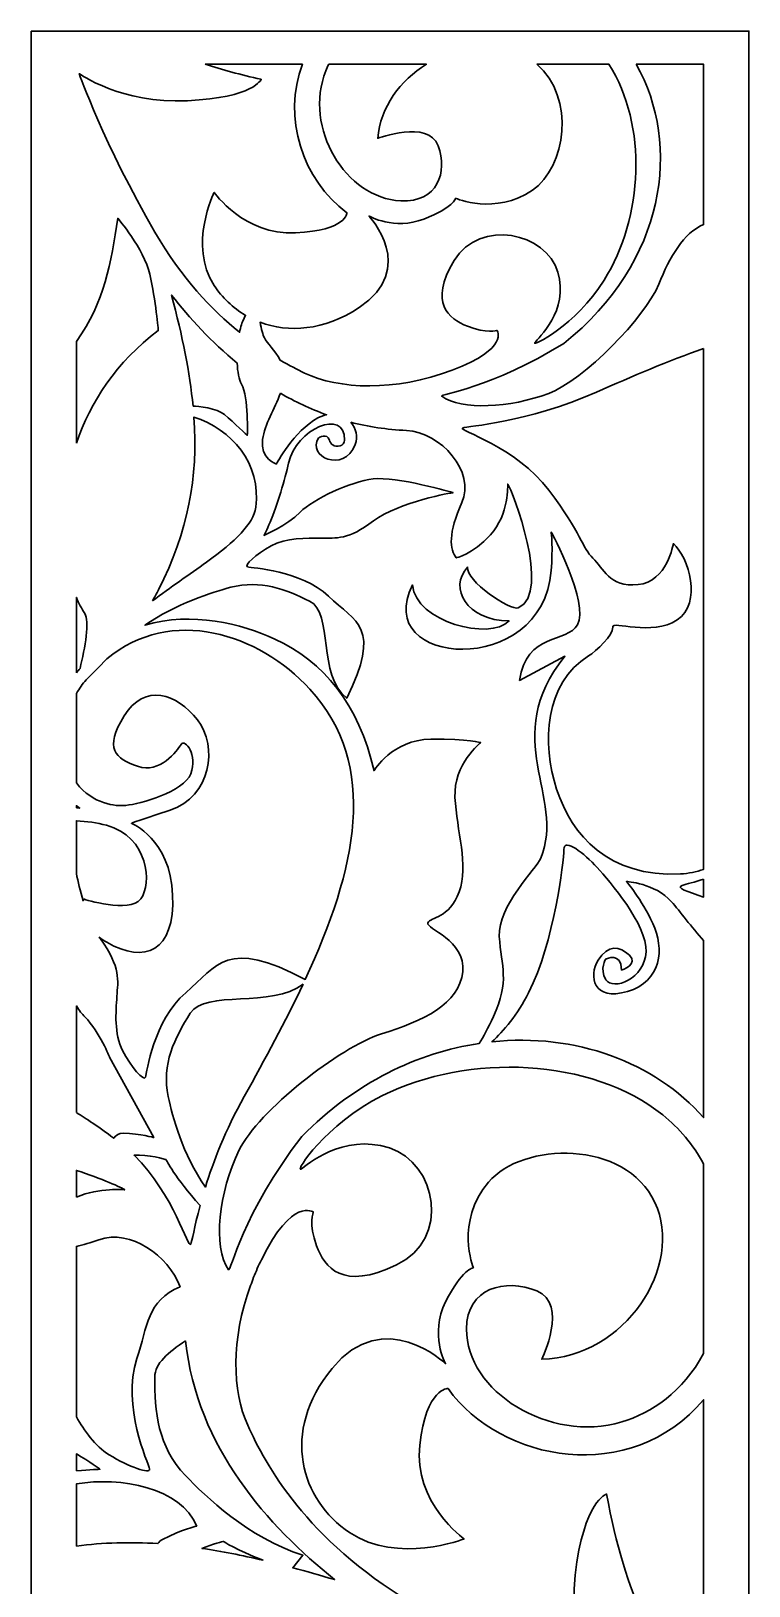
# Model space of a CAD drawing. Header units: centimetres. Extents: x 8.3 to 13.6, y -9 to 9.
# Drawn here: x 8.25 to 13.62, y -2.63 to 9 of the extents above; entities that cross this region are included whole.
import ezdxf

# ---------------------------------------------------------------- set-up
doc = ezdxf.new("R2010")
doc.units = ezdxf.units.CM
doc.header["$MEASUREMENT"] = 0
doc.layers.add('layer 1', color=7, linetype='Continuous')

msp = doc.modelspace()

# ---------------------------------------------------------------- linework, layer by layer
at = {"layer": 'layer 1', "color": 250, "lineweight": 30}
for points, knots in [([(8.25374, 9.00077), (8.25374, 9.00077), (13.62194, 9.00077), (13.62194, 9.00077), (13.62194, 9.00077), (13.62194, 9.00077), (13.62194, -9.00021), (13.62194, -9.00021), (13.62194, -9.00021), (13.62194, -9.00021), (8.25374, -9.00021), (8.25374, -9.00021), (8.25374, -9.00021), (8.25374, -9.00021), (8.25374, 9.00077), (8.25374, 9.00077)], [0, 0, 0, 0, 0.2, 0.2, 0.2, 0.2, 0.4, 0.4, 0.4, 0.4, 0.6, 0.6, 0.6, 0.6, 1, 1, 1, 1]), ([(9.55535, 8.75316), (9.55535, 8.75316), (10.28248, 8.75316), (10.28248, 8.75316), (10.28248, 8.75316), (10.13164, 8.35478), (10.28224, 7.88635), (10.61617, 7.64179), (10.61617, 7.64179), (10.61617, 7.64179), (10.61617, 7.50968), (10.23049, 7.49075), (10.23049, 7.49075), (9.84481, 7.4718), (9.62324, 7.79437), (9.62324, 7.79437), (9.62324, 7.79437), (9.62324, 7.79437), (9.4263, 7.40258), (9.62324, 7.09784), (9.62324, 7.09784), (9.68178, 7.00726), (9.76205, 6.93014), (9.85762, 6.87409), (9.85762, 6.87409), (9.85308, 6.86543), (9.84842, 6.85628), (9.84362, 6.84661), (9.84362, 6.84661), (9.83109, 6.82137), (9.82052, 6.78676), (9.81242, 6.74724), (9.81242, 6.74724), (9.60553, 6.91408), (9.37966, 7.15226), (9.18028, 7.49559), (9.18028, 7.49559), (8.79835, 8.15324), (8.61317, 8.68255), (8.61317, 8.68255), (8.61317, 8.68255), (8.61317, 8.68255), (8.92565, 8.45626), (9.42332, 8.4798), (9.42332, 8.4798), (9.92099, 8.50334), (9.97403, 8.63994), (9.97403, 8.63994), (9.97403, 8.63994), (9.82041, 8.67444), (9.68217, 8.71204), (9.55535, 8.75316)], [0, 0, 0, 0, 0.07142857, 0.07142857, 0.07142857, 0.07142857, 0.14285714, 0.14285714, 0.14285714, 0.14285714, 0.21428571, 0.21428571, 0.21428571, 0.21428571, 0.28571429, 0.28571429, 0.28571429, 0.28571429, 0.35714286, 0.35714286, 0.35714286, 0.35714286, 0.42857143, 0.42857143, 0.42857143, 0.42857143, 0.5, 0.5, 0.5, 0.5, 0.57142857, 0.57142857, 0.57142857, 0.57142857, 0.64285714, 0.64285714, 0.64285714, 0.64285714, 0.71428571, 0.71428571, 0.71428571, 0.71428571, 0.78571429, 0.78571429, 0.78571429, 0.78571429, 0.85714286, 0.85714286, 0.85714286, 0.85714286, 1, 1, 1, 1]), ([(12.03701, 8.75316), (12.03701, 8.75316), (12.57488, 8.75316), (12.57488, 8.75316), (12.57488, 8.75316), (12.86538, 8.29536), (12.83466, 7.60857), (12.53863, 7.13614), (12.53863, 7.13614), (12.32643, 6.7975), (11.99575, 6.63487), (12.02043, 6.66997), (12.02043, 6.66997), (12.04511, 6.70507), (12.27706, 6.90423), (12.19316, 7.19732), (12.19316, 7.19732), (12.10926, 7.4904), (11.6108, 7.60338), (11.41832, 7.28412), (11.41832, 7.28412), (11.22586, 6.96488), (11.37391, 6.85044), (11.51704, 6.79254), (11.51704, 6.79254), (11.66016, 6.73464), (11.73911, 6.76172), (11.73911, 6.76172), (11.73911, 6.76172), (11.73911, 6.76172), (11.83289, 6.62642), (11.40352, 6.46426), (11.40352, 6.46426), (10.97416, 6.3021), (10.55466, 6.31938), (10.29803, 6.44263), (10.29803, 6.44263), (10.24586, 6.46768), (10.18448, 6.49889), (10.1166, 6.53825), (10.1166, 6.53825), (10.07823, 6.61167), (10.01631, 6.66842), (9.99824, 6.70463), (9.99824, 6.70463), (9.98738, 6.72639), (9.97594, 6.77276), (9.96587, 6.82238), (9.96587, 6.82238), (10.17792, 6.74222), (10.44218, 6.75804), (10.70644, 6.93193), (10.70644, 6.93193), (11.14956, 7.22351), (10.78029, 7.61701), (10.78029, 7.61701), (10.78029, 7.61701), (10.78029, 7.61701), (10.96903, 7.50836), (11.19059, 7.5941), (11.19059, 7.5941), (11.41215, 7.67985), (11.42857, 7.75004), (11.42857, 7.75004), (11.42857, 7.75004), (11.42857, 7.75004), (11.72399, 7.62016), (12.00299, 7.81043), (12.00299, 7.81043), (12.25449, 7.98194), (12.32587, 8.50329), (12.03701, 8.75316)], [0, 0, 0, 0, 0.05263158, 0.05263158, 0.05263158, 0.05263158, 0.10526316, 0.10526316, 0.10526316, 0.10526316, 0.15789474, 0.15789474, 0.15789474, 0.15789474, 0.21052632, 0.21052632, 0.21052632, 0.21052632, 0.26315789, 0.26315789, 0.26315789, 0.26315789, 0.31578947, 0.31578947, 0.31578947, 0.31578947, 0.36842105, 0.36842105, 0.36842105, 0.36842105, 0.42105263, 0.42105263, 0.42105263, 0.42105263, 0.47368421, 0.47368421, 0.47368421, 0.47368421, 0.52631579, 0.52631579, 0.52631579, 0.52631579, 0.57894737, 0.57894737, 0.57894737, 0.57894737, 0.63157895, 0.63157895, 0.63157895, 0.63157895, 0.68421053, 0.68421053, 0.68421053, 0.68421053, 0.73684211, 0.73684211, 0.73684211, 0.73684211, 0.78947368, 0.78947368, 0.78947368, 0.78947368, 0.84210526, 0.84210526, 0.84210526, 0.84210526, 0.89473684, 0.89473684, 0.89473684, 0.89473684, 1, 1, 1, 1]), ([(10.47964, 8.75316), (10.47964, 8.75316), (11.21036, 8.75316), (11.21036, 8.75316), (11.21036, 8.75316), (11.01469, 8.63126), (10.8652, 8.43397), (10.84594, 8.19796), (10.84594, 8.19796), (10.84594, 8.19796), (11.22342, 8.34092), (11.29728, 8.14334), (11.29728, 8.14334), (11.37113, 7.94574), (11.29467, 7.71758), (11.01827, 7.7309), (11.01827, 7.7309), (10.60518, 7.75081), (10.28841, 8.27551), (10.45833, 8.70448), (10.45833, 8.70448), (10.46475, 8.7207), (10.47185, 8.73694), (10.47964, 8.75316)], [0, 0, 0, 0, 0.14285714, 0.14285714, 0.14285714, 0.14285714, 0.28571429, 0.28571429, 0.28571429, 0.28571429, 0.42857143, 0.42857143, 0.42857143, 0.42857143, 0.57142857, 0.57142857, 0.57142857, 0.57142857, 0.71428571, 0.71428571, 0.71428571, 0.71428571, 1, 1, 1, 1]), ([(12.779, 8.75316), (12.779, 8.75316), (13.28357, 8.75316), (13.28357, 8.75316), (13.28357, 8.75316), (13.28357, 8.75316), (13.28357, 7.55314), (13.28357, 7.55314), (13.28357, 7.55314), (13.13162, 7.49055), (13.03071, 7.30977), (12.94798, 7.10734), (12.94798, 7.10734), (12.84719, 6.86073), (12.38886, 6.38946), (12.1245, 6.28977), (12.1245, 6.28977), (11.83495, 6.18057), (11.47241, 6.16286), (11.32444, 6.26834), (11.32444, 6.26834), (11.30542, 6.28191), (11.70242, 6.33113), (12.23789, 6.66401), (12.23789, 6.66401), (13.00332, 7.27618), (13.11979, 8.14944), (12.779, 8.75316)], [0, 0, 0, 0, 0.125, 0.125, 0.125, 0.125, 0.25, 0.25, 0.25, 0.25, 0.375, 0.375, 0.375, 0.375, 0.5, 0.5, 0.5, 0.5, 0.625, 0.625, 0.625, 0.625, 0.75, 0.75, 0.75, 0.75, 1, 1, 1, 1]), ([(8.59211, 5.91749), (8.59211, 5.91749), (8.59211, 6.67828), (8.59211, 6.67828), (8.59211, 6.67828), (8.80844, 6.97894), (8.84807, 7.26264), (8.90194, 7.60054), (8.90194, 7.60054), (8.90194, 7.60054), (9.09677, 7.37483), (9.14128, 7.18134), (9.14128, 7.18134), (9.18578, 6.98784), (9.20486, 6.76003), (9.20486, 6.76003), (9.20486, 6.76003), (8.89115, 6.52594), (8.69714, 6.22445), (8.59211, 5.91749)], [0, 0, 0, 0, 0.16666667, 0.16666667, 0.16666667, 0.16666667, 0.33333333, 0.33333333, 0.33333333, 0.33333333, 0.5, 0.5, 0.5, 0.5, 0.66666667, 0.66666667, 0.66666667, 0.66666667, 1, 1, 1, 1]), ([(9.46487, 6.19465), (9.50276, 6.19257), (9.64088, 6.18163), (9.70094, 6.13107), (9.70094, 6.13107), (9.77089, 6.07218), (9.87052, 5.97502), (9.87052, 5.97502), (9.87052, 5.97502), (9.87052, 5.97502), (9.88183, 6.26027), (9.82731, 6.35923), (9.82731, 6.35923), (9.80802, 6.39425), (9.7977, 6.45201), (9.7948, 6.51678), (9.7948, 6.51678), (9.60224, 6.67506), (9.44002, 6.85336), (9.30427, 7.02533), (9.30427, 7.02533), (9.38491, 6.7183), (9.44054, 6.44697), (9.46487, 6.19465)], [0, 0, 0, 0, 0.14285714, 0.14285714, 0.14285714, 0.14285714, 0.28571429, 0.28571429, 0.28571429, 0.28571429, 0.42857143, 0.42857143, 0.42857143, 0.42857143, 0.57142857, 0.57142857, 0.57142857, 0.57142857, 0.71428571, 0.71428571, 0.71428571, 0.71428571, 1, 1, 1, 1]), ([(13.28357, 6.62695), (13.28357, 6.62695), (13.28357, 2.72886), (13.28357, 2.72886), (13.28357, 2.72886), (13.22938, 2.70997), (13.17138, 2.69772), (13.10959, 2.69474), (13.10959, 2.69474), (12.57138, 2.66877), (12.29646, 2.98311), (12.18429, 3.32884), (12.18429, 3.32884), (12.07331, 3.67083), (12.09286, 4.12222), (12.42215, 4.32547), (12.42215, 4.32547), (12.47982, 4.36106), (12.61178, 4.48476), (12.60353, 4.54), (12.60353, 4.54), (12.59529, 4.59524), (12.89622, 4.46883), (13.08586, 4.59494), (13.08586, 4.59494), (13.27548, 4.72107), (13.17241, 5.06315), (13.05699, 5.16684), (13.05699, 5.16684), (13.05699, 5.16684), (13.01164, 4.88094), (12.79316, 4.85917), (12.79316, 4.85917), (12.57468, 4.83741), (12.53347, 4.9839), (12.45513, 5.05771), (12.45513, 5.05771), (12.3768, 5.13151), (12.37158, 5.23983), (12.12691, 5.56575), (12.12691, 5.56575), (11.88222, 5.89167), (11.44069, 6.01463), (11.48075, 6.03057), (11.48075, 6.03057), (11.52081, 6.04651), (11.95349, 6.06739), (12.4823, 6.30006), (12.4823, 6.30006), (12.75012, 6.41789), (13.01974, 6.53258), (13.28357, 6.62695)], [0, 0, 0, 0, 0.07142857, 0.07142857, 0.07142857, 0.07142857, 0.14285714, 0.14285714, 0.14285714, 0.14285714, 0.21428571, 0.21428571, 0.21428571, 0.21428571, 0.28571429, 0.28571429, 0.28571429, 0.28571429, 0.35714286, 0.35714286, 0.35714286, 0.35714286, 0.42857143, 0.42857143, 0.42857143, 0.42857143, 0.5, 0.5, 0.5, 0.5, 0.57142857, 0.57142857, 0.57142857, 0.57142857, 0.64285714, 0.64285714, 0.64285714, 0.64285714, 0.71428571, 0.71428571, 0.71428571, 0.71428571, 0.78571429, 0.78571429, 0.78571429, 0.78571429, 0.85714286, 0.85714286, 0.85714286, 0.85714286, 1, 1, 1, 1]), ([(10.11851, 6.29084), (10.07507, 6.17444), (10.00064, 6.06011), (9.98486, 5.94551), (9.98486, 5.94551), (9.96486, 5.80017), (10.08867, 5.76138), (10.08867, 5.76138), (10.08867, 5.76138), (10.08867, 5.76138), (10.21627, 6.00963), (10.39921, 6.10601), (10.39921, 6.10601), (10.42115, 6.11757), (10.44252, 6.12537), (10.4631, 6.12996), (10.4631, 6.12996), (10.34059, 6.17403), (10.22586, 6.22858), (10.11851, 6.29084)], [0, 0, 0, 0, 0.16666667, 0.16666667, 0.16666667, 0.16666667, 0.33333333, 0.33333333, 0.33333333, 0.33333333, 0.5, 0.5, 0.5, 0.5, 0.66666667, 0.66666667, 0.66666667, 0.66666667, 1, 1, 1, 1]), ([(10.64378, 6.07442), (10.68355, 6.02919), (10.69907, 5.96554), (10.67714, 5.90802), (10.67714, 5.90802), (10.59266, 5.68662), (10.31127, 5.81999), (10.40303, 5.95676), (10.40303, 5.95676), (10.40303, 5.95676), (10.46857, 5.99628), (10.48423, 5.94127), (10.48423, 5.94127), (10.48914, 5.92408), (10.49852, 5.91231), (10.50912, 5.90432), (10.50912, 5.90432), (10.53739, 5.883), (10.59761, 5.89503), (10.59822, 5.941), (10.59822, 5.941), (10.60144, 6.18432), (10.23393, 6.02382), (10.17986, 5.76857), (10.17986, 5.76857), (10.16681, 5.70701), (10.14384, 5.63234), (10.12122, 5.55189), (10.12122, 5.55189), (10.07454, 5.38579), (9.99614, 5.22792), (9.99614, 5.22792), (9.99614, 5.22792), (9.99614, 5.22792), (10.16491, 5.29939), (10.26559, 5.40094), (10.26559, 5.40094), (10.36627, 5.50246), (10.64218, 5.62841), (10.81219, 5.65007), (10.81219, 5.65007), (10.98218, 5.67174), (11.41001, 5.54797), (11.41001, 5.54797), (11.41001, 5.54797), (11.41001, 5.54797), (11.00533, 5.48027), (10.81474, 5.33622), (10.81474, 5.33622), (10.62416, 5.19218), (10.53359, 5.20752), (10.42303, 5.20746), (10.42303, 5.20746), (10.31246, 5.2074), (10.16064, 5.20985), (10.04855, 5.14839), (10.04855, 5.14839), (9.93646, 5.08692), (9.84133, 5.00042), (9.87214, 4.99241), (9.87214, 4.99241), (9.90293, 4.98439), (10.27036, 4.967), (10.47738, 4.773), (10.47738, 4.773), (10.6844, 4.57899), (10.87789, 4.53969), (10.61376, 4.0085), (10.61376, 4.0085), (10.39544, 4.1784), (10.51548, 4.64774), (10.33695, 4.73539), (10.33695, 4.73539), (10.15829, 4.82311), (9.96794, 4.8974), (9.74745, 4.83944), (9.74745, 4.83944), (9.6151, 4.80464), (9.32955, 4.7133), (9.10496, 4.55563), (9.10496, 4.55563), (9.45662, 4.66208), (9.82767, 4.56503), (10.07558, 4.4515), (10.07558, 4.4515), (10.44528, 4.28219), (10.70276, 3.96546), (10.8188, 3.46625), (10.8188, 3.46625), (10.8188, 3.46625), (10.95145, 3.69894), (11.24236, 3.70278), (11.24236, 3.70278), (11.53327, 3.70663), (11.61693, 3.67697), (11.61693, 3.67697), (11.61693, 3.67697), (11.61693, 3.67697), (11.41172, 3.51834), (11.42381, 3.26761), (11.42381, 3.26761), (11.43589, 3.01689), (11.52803, 2.76172), (11.45516, 2.56072), (11.45516, 2.56072), (11.3823, 2.35973), (11.23988, 2.37264), (11.22077, 2.3287), (11.22077, 2.3287), (11.20164, 2.28475), (11.50583, 2.20205), (11.48161, 1.96224), (11.48161, 1.96224), (11.45738, 1.72242), (11.18445, 1.59371), (10.87383, 1.49748), (10.87383, 1.49748), (10.56323, 1.40125), (9.95149, 0.91919), (9.81063, 0.62937), (9.81063, 0.62937), (9.65634, 0.31194), (9.60972, -0.09368), (9.7295, -0.26693), (9.7295, -0.26693), (9.74492, -0.28922), (9.8327, 0.15292), (10.27928, 0.73102), (10.27928, 0.73102), (10.67909, 1.13615), (11.14701, 1.35771), (11.60503, 1.42663), (11.60503, 1.42663), (11.63497, 1.47517), (11.67085, 1.54044), (11.71137, 1.62737), (11.71137, 1.62737), (11.83573, 1.89419), (11.76989, 2.00075), (11.75526, 2.22726), (11.75526, 2.22726), (11.74062, 2.45375), (12.03317, 2.73344), (12.06562, 2.81285), (12.06562, 2.81285), (12.25464, 3.27532), (11.75033, 3.70566), (12.24599, 4.32369), (12.24599, 4.32369), (12.24599, 4.32369), (11.90726, 4.14218), (11.90726, 4.14218), (11.90726, 4.14218), (11.95355, 4.49918), (12.26618, 4.42558), (12.33958, 4.55795), (12.33958, 4.55795), (12.42957, 4.72017), (12.1438, 5.25289), (12.1438, 5.25289), (12.1438, 5.25289), (12.1438, 5.25289), (12.15674, 5.12586), (12.1438, 4.96398), (12.1438, 4.96398), (12.07884, 4.15044), (10.79262, 4.2446), (11.10588, 4.85646), (11.10588, 4.85646), (11.13133, 4.57998), (11.68301, 4.43653), (11.82873, 4.58742), (11.82873, 4.58742), (11.50972, 4.59084), (11.3745, 4.83573), (11.51848, 4.99008), (11.51848, 4.99008), (11.49874, 4.89122), (11.83979, 4.65983), (11.89705, 4.68525), (11.89705, 4.68525), (12.1509, 4.79797), (11.84828, 5.5712), (11.81808, 5.61154), (11.81808, 5.61154), (11.81808, 5.61154), (11.82795, 5.3829), (11.68977, 5.2326), (11.68977, 5.2326), (11.55158, 5.08228), (11.43314, 5.05971), (11.43314, 5.05971), (11.43314, 5.05971), (11.38378, 5.11952), (11.37219, 5.24654), (11.47599, 5.4737), (11.47599, 5.4737), (11.57979, 5.70086), (11.31723, 6.0012), (11.06077, 6.01267), (11.06077, 6.01267), (10.9134, 6.01925), (10.77455, 6.04084), (10.64378, 6.07442)], [0, 0, 0, 0, 0.01923077, 0.01923077, 0.01923077, 0.01923077, 0.03846154, 0.03846154, 0.03846154, 0.03846154, 0.05769231, 0.05769231, 0.05769231, 0.05769231, 0.07692308, 0.07692308, 0.07692308, 0.07692308, 0.09615385, 0.09615385, 0.09615385, 0.09615385, 0.11538462, 0.11538462, 0.11538462, 0.11538462, 0.13461538, 0.13461538, 0.13461538, 0.13461538, 0.15384615, 0.15384615, 0.15384615, 0.15384615, 0.17307692, 0.17307692, 0.17307692, 0.17307692, 0.19230769, 0.19230769, 0.19230769, 0.19230769, 0.21153846, 0.21153846, 0.21153846, 0.21153846, 0.23076923, 0.23076923, 0.23076923, 0.23076923, 0.25, 0.25, 0.25, 0.25, 0.26923077, 0.26923077, 0.26923077, 0.26923077, 0.28846154, 0.28846154, 0.28846154, 0.28846154, 0.30769231, 0.30769231, 0.30769231, 0.30769231, 0.32692308, 0.32692308, 0.32692308, 0.32692308, 0.34615385, 0.34615385, 0.34615385, 0.34615385, 0.36538462, 0.36538462, 0.36538462, 0.36538462, 0.38461538, 0.38461538, 0.38461538, 0.38461538, 0.40384615, 0.40384615, 0.40384615, 0.40384615, 0.42307692, 0.42307692, 0.42307692, 0.42307692, 0.44230769, 0.44230769, 0.44230769, 0.44230769, 0.46153846, 0.46153846, 0.46153846, 0.46153846, 0.48076923, 0.48076923, 0.48076923, 0.48076923, 0.5, 0.5, 0.5, 0.5, 0.51923077, 0.51923077, 0.51923077, 0.51923077, 0.53846154, 0.53846154, 0.53846154, 0.53846154, 0.55769231, 0.55769231, 0.55769231, 0.55769231, 0.57692308, 0.57692308, 0.57692308, 0.57692308, 0.59615385, 0.59615385, 0.59615385, 0.59615385, 0.61538462, 0.61538462, 0.61538462, 0.61538462, 0.63461538, 0.63461538, 0.63461538, 0.63461538, 0.65384615, 0.65384615, 0.65384615, 0.65384615, 0.67307692, 0.67307692, 0.67307692, 0.67307692, 0.69230769, 0.69230769, 0.69230769, 0.69230769, 0.71153846, 0.71153846, 0.71153846, 0.71153846, 0.73076923, 0.73076923, 0.73076923, 0.73076923, 0.75, 0.75, 0.75, 0.75, 0.76923077, 0.76923077, 0.76923077, 0.76923077, 0.78846154, 0.78846154, 0.78846154, 0.78846154, 0.80769231, 0.80769231, 0.80769231, 0.80769231, 0.82692308, 0.82692308, 0.82692308, 0.82692308, 0.84615385, 0.84615385, 0.84615385, 0.84615385, 0.86538462, 0.86538462, 0.86538462, 0.86538462, 0.88461538, 0.88461538, 0.88461538, 0.88461538, 0.90384615, 0.90384615, 0.90384615, 0.90384615, 0.92307692, 0.92307692, 0.92307692, 0.92307692, 0.94230769, 0.94230769, 0.94230769, 0.94230769, 0.96153846, 0.96153846, 0.96153846, 0.96153846, 1, 1, 1, 1]), ([(9.16038, 4.73731), (9.2943, 4.83826), (9.44059, 4.93706), (9.56454, 5.02721), (9.56454, 5.02721), (9.78223, 5.18553), (9.91474, 5.30931), (9.9332, 5.43889), (9.9332, 5.43889), (9.97946, 5.76386), (9.75227, 6.02363), (9.47169, 6.11331), (9.47169, 6.11331), (9.5037, 5.65842), (9.42829, 5.26129), (9.20617, 4.81987), (9.20617, 4.81987), (9.19242, 4.79255), (9.17704, 4.76497), (9.16038, 4.73731)], [0, 0, 0, 0, 0.16666667, 0.16666667, 0.16666667, 0.16666667, 0.33333333, 0.33333333, 0.33333333, 0.33333333, 0.5, 0.5, 0.5, 0.5, 0.66666667, 0.66666667, 0.66666667, 0.66666667, 1, 1, 1, 1]), ([(8.59211, 4.19824), (8.59211, 4.19824), (8.59211, 4.76369), (8.59211, 4.76369), (8.59211, 4.76369), (8.61075, 4.71979), (8.63156, 4.67969), (8.65432, 4.64427), (8.65432, 4.64427), (8.69105, 4.58711), (8.65896, 4.38673), (8.6195, 4.23146), (8.6195, 4.23146), (8.61028, 4.22065), (8.60116, 4.2096), (8.59211, 4.19824)], [0, 0, 0, 0, 0.2, 0.2, 0.2, 0.2, 0.4, 0.4, 0.4, 0.4, 0.6, 0.6, 0.6, 0.6, 1, 1, 1, 1]), ([(8.59211, 3.37518), (8.59211, 3.37518), (8.59211, 4.04572), (8.59211, 4.04572), (8.59211, 4.04572), (8.61477, 4.08172), (8.6394, 4.116), (8.66495, 4.14769), (8.66495, 4.14769), (8.70852, 4.18977), (8.76215, 4.2432), (8.81939, 4.30414), (8.81939, 4.30414), (9.30279, 4.70334), (9.95627, 4.49449), (10.3389, 4.07708), (10.3389, 4.07708), (10.86208, 3.50638), (10.68533, 2.7264), (10.30439, 1.90533), (10.30439, 1.90533), (9.71247, 2.21525), (9.65127, 2.01245), (9.41018, 1.8062), (9.41018, 1.8062), (9.1671, 1.59822), (9.12027, 1.20563), (9.10863, 1.1732), (9.10863, 1.1732), (9.09698, 1.14075), (9.00207, 1.24893), (8.93779, 1.37349), (8.93779, 1.37349), (8.87354, 1.49805), (8.88732, 1.66061), (8.89519, 1.77912), (8.89519, 1.77912), (8.90305, 1.89764), (8.92759, 1.99361), (8.77182, 2.20823), (8.77182, 2.20823), (8.76879, 2.2124), (8.76581, 2.2167), (8.76285, 2.22105), (8.76285, 2.22105), (8.78014, 2.20847), (8.79953, 2.19577), (8.82124, 2.18306), (8.82124, 2.18306), (9.10182, 2.01881), (9.32956, 2.11352), (9.31238, 2.53568), (9.31238, 2.53568), (9.29519, 2.95783), (9.00459, 3.07309), (9.00459, 3.07309), (9.00459, 3.07309), (9.00459, 3.07309), (8.99137, 3.07382), (9.2946, 3.17259), (9.2946, 3.17259), (9.59783, 3.27138), (9.65271, 3.64823), (9.49838, 3.84676), (9.49838, 3.84676), (9.34404, 4.04529), (9.10183, 4.12481), (8.94975, 3.87724), (8.94975, 3.87724), (8.79766, 3.62966), (8.88123, 3.55895), (9.04968, 3.50004), (9.04968, 3.50004), (9.21811, 3.44114), (9.34524, 3.61576), (9.37509, 3.66365), (9.37509, 3.66365), (9.40496, 3.71155), (9.50216, 3.58227), (9.4484, 3.44485), (9.4484, 3.44485), (9.39464, 3.30744), (9.06774, 3.21824), (8.96304, 3.20754), (8.96304, 3.20754), (8.88337, 3.19939), (8.71832, 3.21518), (8.59211, 3.37518)], [0, 0, 0, 0, 0.04347826, 0.04347826, 0.04347826, 0.04347826, 0.08695652, 0.08695652, 0.08695652, 0.08695652, 0.13043478, 0.13043478, 0.13043478, 0.13043478, 0.17391304, 0.17391304, 0.17391304, 0.17391304, 0.2173913, 0.2173913, 0.2173913, 0.2173913, 0.26086957, 0.26086957, 0.26086957, 0.26086957, 0.30434783, 0.30434783, 0.30434783, 0.30434783, 0.34782609, 0.34782609, 0.34782609, 0.34782609, 0.39130435, 0.39130435, 0.39130435, 0.39130435, 0.43478261, 0.43478261, 0.43478261, 0.43478261, 0.47826087, 0.47826087, 0.47826087, 0.47826087, 0.52173913, 0.52173913, 0.52173913, 0.52173913, 0.56521739, 0.56521739, 0.56521739, 0.56521739, 0.60869565, 0.60869565, 0.60869565, 0.60869565, 0.65217391, 0.65217391, 0.65217391, 0.65217391, 0.69565217, 0.69565217, 0.69565217, 0.69565217, 0.73913043, 0.73913043, 0.73913043, 0.73913043, 0.7826087, 0.7826087, 0.7826087, 0.7826087, 0.82608696, 0.82608696, 0.82608696, 0.82608696, 0.86956522, 0.86956522, 0.86956522, 0.86956522, 0.91304348, 0.91304348, 0.91304348, 0.91304348, 1, 1, 1, 1]), ([(8.59211, 3.18938), (8.59211, 3.18938), (8.59211, 3.2064), (8.59211, 3.2064), (8.59211, 3.2064), (8.60026, 3.20011), (8.60861, 3.19395), (8.61725, 3.18797), (8.61725, 3.18797), (8.61725, 3.18797), (8.59211, 3.18938), (8.59211, 3.18938)], [0, 0, 0, 0, 0.25, 0.25, 0.25, 0.25, 0.5, 0.5, 0.5, 0.5, 1, 1, 1, 1]), ([(8.59211, 2.69899), (8.59211, 2.69899), (8.59211, 3.092), (8.59211, 3.092), (8.59211, 3.092), (8.66956, 3.08801), (8.74604, 3.07772), (8.81779, 3.05868), (8.81779, 3.05868), (9.13272, 2.97512), (9.15887, 2.61854), (9.07376, 2.50764), (9.07376, 2.50764), (8.98867, 2.39676), (8.64901, 2.50646), (8.64901, 2.50646), (8.64901, 2.50646), (8.64901, 2.50646), (8.64609, 2.5022), (8.64248, 2.49438), (8.64248, 2.49438), (8.62063, 2.56684), (8.60413, 2.6385), (8.59211, 2.69899)], [0, 0, 0, 0, 0.14285714, 0.14285714, 0.14285714, 0.14285714, 0.28571429, 0.28571429, 0.28571429, 0.28571429, 0.42857143, 0.42857143, 0.42857143, 0.42857143, 0.57142857, 0.57142857, 0.57142857, 0.57142857, 0.71428571, 0.71428571, 0.71428571, 0.71428571, 1, 1, 1, 1]), ([(13.28357, 2.19571), (13.28357, 2.19571), (13.28357, 0.87106), (13.28357, 0.87106), (13.28357, 0.87106), (12.91644, 1.28891), (12.32251, 1.50412), (11.69988, 1.43872), (11.69988, 1.43872), (11.78728, 1.51954), (11.88976, 1.63879), (11.97472, 1.80601), (11.97472, 1.80601), (12.16493, 2.18039), (12.2381, 2.78764), (12.2381, 2.87864), (12.2381, 2.87864), (12.2381, 2.96965), (12.39172, 2.84769), (12.48683, 2.74314), (12.48683, 2.74314), (12.58193, 2.63858), (12.85993, 2.31771), (12.85262, 2.11246), (12.85262, 2.11246), (12.84531, 1.90719), (12.60389, 1.81972), (12.55268, 1.90319), (12.55268, 1.90319), (12.50147, 1.98668), (12.55268, 2.05844), (12.55268, 2.05844), (12.55268, 2.05844), (12.55268, 2.05844), (12.66972, 2.11464), (12.66972, 1.97546), (12.66972, 1.97546), (12.66972, 1.97546), (12.80141, 2.01928), (12.72825, 2.08653), (12.72825, 2.08653), (12.6551, 2.15379), (12.56731, 2.16918), (12.49415, 2.04906), (12.49415, 2.04906), (12.42099, 1.92896), (12.45757, 1.74009), (12.71362, 1.81519), (12.71362, 1.81519), (12.96967, 1.8903), (12.99162, 2.13671), (12.90383, 2.3234), (12.90383, 2.3234), (12.81604, 2.51009), (12.70631, 2.63774), (12.70631, 2.63774), (12.70631, 2.63774), (12.70631, 2.63774), (12.91846, 2.62686), (13.04283, 2.48684), (13.04283, 2.48684), (13.10636, 2.41532), (13.19277, 2.29511), (13.28357, 2.19571)], [0, 0, 0, 0, 0.05882353, 0.05882353, 0.05882353, 0.05882353, 0.11764706, 0.11764706, 0.11764706, 0.11764706, 0.17647059, 0.17647059, 0.17647059, 0.17647059, 0.23529412, 0.23529412, 0.23529412, 0.23529412, 0.29411765, 0.29411765, 0.29411765, 0.29411765, 0.35294118, 0.35294118, 0.35294118, 0.35294118, 0.41176471, 0.41176471, 0.41176471, 0.41176471, 0.47058824, 0.47058824, 0.47058824, 0.47058824, 0.52941176, 0.52941176, 0.52941176, 0.52941176, 0.58823529, 0.58823529, 0.58823529, 0.58823529, 0.64705882, 0.64705882, 0.64705882, 0.64705882, 0.70588235, 0.70588235, 0.70588235, 0.70588235, 0.76470588, 0.76470588, 0.76470588, 0.76470588, 0.82352941, 0.82352941, 0.82352941, 0.82352941, 0.88235294, 0.88235294, 0.88235294, 0.88235294, 1, 1, 1, 1]), ([(13.28357, 2.65475), (13.28357, 2.65475), (13.28357, 2.52099), (13.28357, 2.52099), (13.28357, 2.52099), (13.1597, 2.56313), (13.07368, 2.58995), (13.12332, 2.60883), (13.12332, 2.60883), (13.1593, 2.62252), (13.2134, 2.63196), (13.28357, 2.65475)], [0, 0, 0, 0, 0.25, 0.25, 0.25, 0.25, 0.5, 0.5, 0.5, 0.5, 1, 1, 1, 1]), ([(10.28766, 1.8694), (10.15713, 1.5919), (10.00415, 1.31), (9.84778, 1.03017), (9.84778, 1.03017), (9.70576, 0.77603), (9.61552, 0.54), (9.5571, 0.35162), (9.5571, 0.35162), (9.38497, 0.59606), (9.31175, 0.88109), (9.27964, 1.02856), (9.27964, 1.02856), (9.22728, 1.26906), (9.32833, 1.46778), (9.44435, 1.65299), (9.44435, 1.65299), (9.55495, 1.82958), (10.05485, 1.68988), (10.28766, 1.8694)], [0, 0, 0, 0, 0.16666667, 0.16666667, 0.16666667, 0.16666667, 0.33333333, 0.33333333, 0.33333333, 0.33333333, 0.5, 0.5, 0.5, 0.5, 0.66666667, 0.66666667, 0.66666667, 0.66666667, 1, 1, 1, 1]), ([(8.59211, 0.90884), (8.59211, 0.90884), (8.59211, 1.70738), (8.59211, 1.70738), (8.59211, 1.70738), (8.61349, 1.67435), (8.63518, 1.64594), (8.6563, 1.62426), (8.6563, 1.62426), (8.76851, 1.50905), (8.84048, 1.32302), (8.84048, 1.32302), (8.84048, 1.32302), (8.84048, 1.32302), (9.17105, 0.7223), (9.17105, 0.7223), (9.17105, 0.7223), (9.17105, 0.7223), (9.07549, 0.75005), (8.94228, 0.75461), (8.94228, 0.75461), (8.91139, 0.75567), (8.88867, 0.74086), (8.872, 0.7175), (8.872, 0.7175), (8.75632, 0.80451), (8.66523, 0.8644), (8.59211, 0.90884)], [0, 0, 0, 0, 0.125, 0.125, 0.125, 0.125, 0.25, 0.25, 0.25, 0.25, 0.375, 0.375, 0.375, 0.375, 0.5, 0.5, 0.5, 0.5, 0.625, 0.625, 0.625, 0.625, 0.75, 0.75, 0.75, 0.75, 1, 1, 1, 1]), ([(13.28357, 0.52583), (13.28357, 0.52583), (13.28357, -0.89226), (13.28357, -0.89226), (13.28357, -0.89226), (13.12744, -1.18133), (12.89457, -1.33852), (12.67046, -1.40549), (12.67046, -1.40549), (12.13055, -1.56679), (11.50603, -1.17546), (11.50977, -0.71056), (11.50977, -0.71056), (11.51227, -0.39948), (11.7985, -0.3293), (12.03679, -0.42569), (12.03679, -0.42569), (12.27508, -0.52208), (12.07317, -0.93587), (12.07317, -0.93587), (12.07317, -0.93587), (12.69506, -0.92422), (13.14107, -0.23757), (12.91907, 0.23673), (12.91907, 0.23673), (12.69708, 0.71104), (11.92847, 0.68906), (11.67508, 0.389), (11.67508, 0.389), (11.42168, 0.08893), (11.5614, -0.25146), (11.5614, -0.25146), (11.5614, -0.25146), (11.5614, -0.25146), (11.47384, -0.26507), (11.35309, -0.50782), (11.35309, -0.50782), (11.23233, -0.75058), (11.35322, -0.9698), (11.35322, -0.9698), (11.35322, -0.9698), (11.35322, -0.9698), (10.89388, -0.52851), (10.50446, -1.00581), (10.50446, -1.00581), (10.11506, -1.4831), (10.27287, -1.9908), (10.6347, -2.23263), (10.6347, -2.23263), (10.99653, -2.47448), (11.49251, -2.28029), (11.49251, -2.28029), (11.49251, -2.28029), (11.49251, -2.28029), (11.11041, -2.0096), (11.16012, -1.57811), (11.16012, -1.57811), (11.20982, -1.14662), (11.37251, -1.15566), (11.37251, -1.15566), (11.37251, -1.15566), (11.76656, -1.70984), (12.73831, -1.88249), (13.28357, -1.24001), (13.28357, -1.24001), (13.28357, -1.24001), (13.28357, -3.62819), (13.28357, -3.62819), (13.28357, -3.62819), (12.93105, -3.15017), (12.698, -2.71034), (12.55786, -1.94452), (12.55786, -1.94452), (12.55786, -1.94452), (12.38598, -1.99469), (12.32296, -2.55152), (12.32296, -2.55152), (12.25992, -3.10835), (12.51723, -3.47449), (12.51723, -3.47449), (12.51723, -3.47449), (12.51723, -3.47449), (11.87804, -3.23048), (11.09422, -2.75692), (11.09422, -2.75692), (10.31042, -2.28335), (10.00815, -1.72702), (9.87394, -1.43061), (9.87394, -1.43061), (9.75805, -1.1747), (9.74777, -0.78798), (9.89452, -0.38415), (9.89452, -0.38415), (9.90417, -0.36448), (9.91206, -0.34416), (9.91784, -0.32309), (9.91784, -0.32309), (9.93541, -0.27934), (9.95484, -0.23547), (9.9762, -0.19159), (9.9762, -0.19159), (10.20527, 0.27912), (10.3655, 0.16463), (10.3655, 0.16463), (10.3655, 0.16463), (10.3655, 0.16463), (10.32675, 0.07789), (10.38825, -0.08668), (10.38825, -0.08668), (10.44977, -0.25123), (10.58057, -0.42521), (10.98691, -0.23107), (10.98691, -0.23107), (11.39325, -0.03693), (11.28821, 0.53013), (10.93301, 0.64433), (10.93301, 0.64433), (10.57781, 0.75853), (10.31664, 0.51187), (10.27173, 0.48658), (10.27173, 0.48658), (10.22683, 0.46128), (10.44972, 0.82122), (10.88129, 1.03617), (10.88129, 1.03617), (11.52294, 1.35576), (12.4438, 1.32055), (12.97834, 0.89133), (12.97834, 0.89133), (13.10094, 0.79289), (13.20437, 0.66856), (13.28357, 0.52583)], [0, 0, 0, 0, 0.02941176, 0.02941176, 0.02941176, 0.02941176, 0.05882353, 0.05882353, 0.05882353, 0.05882353, 0.08823529, 0.08823529, 0.08823529, 0.08823529, 0.11764706, 0.11764706, 0.11764706, 0.11764706, 0.14705882, 0.14705882, 0.14705882, 0.14705882, 0.17647059, 0.17647059, 0.17647059, 0.17647059, 0.20588235, 0.20588235, 0.20588235, 0.20588235, 0.23529412, 0.23529412, 0.23529412, 0.23529412, 0.26470588, 0.26470588, 0.26470588, 0.26470588, 0.29411765, 0.29411765, 0.29411765, 0.29411765, 0.32352941, 0.32352941, 0.32352941, 0.32352941, 0.35294118, 0.35294118, 0.35294118, 0.35294118, 0.38235294, 0.38235294, 0.38235294, 0.38235294, 0.41176471, 0.41176471, 0.41176471, 0.41176471, 0.44117647, 0.44117647, 0.44117647, 0.44117647, 0.47058824, 0.47058824, 0.47058824, 0.47058824, 0.5, 0.5, 0.5, 0.5, 0.52941176, 0.52941176, 0.52941176, 0.52941176, 0.55882353, 0.55882353, 0.55882353, 0.55882353, 0.58823529, 0.58823529, 0.58823529, 0.58823529, 0.61764706, 0.61764706, 0.61764706, 0.61764706, 0.64705882, 0.64705882, 0.64705882, 0.64705882, 0.67647059, 0.67647059, 0.67647059, 0.67647059, 0.70588235, 0.70588235, 0.70588235, 0.70588235, 0.73529412, 0.73529412, 0.73529412, 0.73529412, 0.76470588, 0.76470588, 0.76470588, 0.76470588, 0.79411765, 0.79411765, 0.79411765, 0.79411765, 0.82352941, 0.82352941, 0.82352941, 0.82352941, 0.85294118, 0.85294118, 0.85294118, 0.85294118, 0.88235294, 0.88235294, 0.88235294, 0.88235294, 0.91176471, 0.91176471, 0.91176471, 0.91176471, 0.94117647, 0.94117647, 0.94117647, 0.94117647, 1, 1, 1, 1]), ([(9.51704, 0.21265), (9.47371, 0.05028), (9.4573, -0.05582), (9.44738, -0.07528), (9.44738, -0.07528), (9.42719, -0.11485), (9.32646, 0.29157), (9.02438, 0.58942), (9.02438, 0.58942), (9.12709, 0.59842), (9.26307, 0.55752), (9.26307, 0.55752), (9.26307, 0.55752), (9.26307, 0.55752), (9.32906, 0.42392), (9.51704, 0.21265)], [0, 0, 0, 0, 0.2, 0.2, 0.2, 0.2, 0.4, 0.4, 0.4, 0.4, 0.6, 0.6, 0.6, 0.6, 1, 1, 1, 1]), ([(8.59211, 0.27731), (8.59211, 0.27731), (8.59211, 0.4769), (8.59211, 0.4769), (8.59211, 0.4769), (8.78191, 0.41506), (8.93577, 0.34626), (8.95439, 0.33193), (8.95439, 0.33193), (8.95439, 0.33193), (8.76686, 0.34977), (8.59211, 0.27731)], [0, 0, 0, 0, 0.25, 0.25, 0.25, 0.25, 0.5, 0.5, 0.5, 0.5, 1, 1, 1, 1]), ([(8.59211, -1.36632), (8.59211, -1.36632), (8.59211, -0.09186), (8.59211, -0.09186), (8.59211, -0.09186), (8.64259, -0.08063), (8.6988, -0.06449), (8.76124, -0.04252), (8.76124, -0.04252), (8.99817, 0.04086), (9.27943, -0.15961), (9.36826, -0.39451), (9.36826, -0.39451), (9.1188, -0.49875), (9.12528, -0.68967), (9.0456, -0.93163), (9.0456, -0.93163), (8.92864, -1.28681), (9.13123, -1.71747), (9.13999, -1.75756), (9.13999, -1.75756), (9.1487, -1.79767), (8.9821, -1.74175), (8.83651, -1.65118), (8.83651, -1.65118), (8.72917, -1.58438), (8.65223, -1.4716), (8.59211, -1.36632)], [0, 0, 0, 0, 0.125, 0.125, 0.125, 0.125, 0.25, 0.25, 0.25, 0.25, 0.375, 0.375, 0.375, 0.375, 0.5, 0.5, 0.5, 0.5, 0.625, 0.625, 0.625, 0.625, 0.75, 0.75, 0.75, 0.75, 1, 1, 1, 1]), ([(9.40852, -0.79797), (9.49466, -1.60007), (10.02715, -2.18337), (10.52357, -2.5856), (10.52357, -2.5856), (10.41598, -2.55341), (10.31195, -2.52379), (10.21089, -2.49681), (10.21089, -2.49681), (10.21089, -2.49681), (10.28654, -2.40342), (10.28654, -2.40342), (10.28654, -2.40342), (9.8759, -2.27072), (9.55509, -1.96021), (9.40806, -1.8067), (9.40806, -1.8067), (9.2007, -1.59002), (9.17763, -1.32703), (9.17852, -1.0692), (9.17852, -1.0692), (9.17889, -0.96848), (9.28032, -0.88428), (9.40852, -0.79797)], [0, 0, 0, 0, 0.14285714, 0.14285714, 0.14285714, 0.14285714, 0.28571429, 0.28571429, 0.28571429, 0.28571429, 0.42857143, 0.42857143, 0.42857143, 0.42857143, 0.57142857, 0.57142857, 0.57142857, 0.57142857, 0.71428571, 0.71428571, 0.71428571, 0.71428571, 1, 1, 1, 1]), ([(8.59211, -1.77119), (8.59211, -1.77119), (8.59211, -1.64534), (8.59211, -1.64534), (8.59211, -1.64534), (8.69405, -1.70183), (8.76874, -1.75969), (8.76874, -1.75969), (8.76874, -1.75969), (8.76874, -1.75969), (8.69626, -1.76167), (8.59211, -1.77119)], [0, 0, 0, 0, 0.25, 0.25, 0.25, 0.25, 0.5, 0.5, 0.5, 0.5, 1, 1, 1, 1]), ([(8.59211, -2.33466), (8.59211, -2.33466), (8.59211, -1.86904), (8.59211, -1.86904), (8.59211, -1.86904), (8.92258, -1.81271), (9.37474, -1.898), (9.4921, -2.18459), (9.4921, -2.18459), (9.4921, -2.18459), (9.37617, -2.2117), (9.23639, -2.28451), (9.23639, -2.28451), (9.22092, -2.29257), (9.20967, -2.30325), (9.20189, -2.31588), (9.20189, -2.31588), (8.99409, -2.30258), (8.79321, -2.30816), (8.59211, -2.33466)], [0, 0, 0, 0, 0.16666667, 0.16666667, 0.16666667, 0.16666667, 0.33333333, 0.33333333, 0.33333333, 0.33333333, 0.5, 0.5, 0.5, 0.5, 0.66666667, 0.66666667, 0.66666667, 0.66666667, 1, 1, 1, 1]), ([(9.98826, -2.44066), (9.82972, -2.40322), (9.67826, -2.3733), (9.53165, -2.35148), (9.53165, -2.35148), (9.61323, -2.31797), (9.69191, -2.30039), (9.69191, -2.30039), (9.69191, -2.30039), (9.69191, -2.30039), (9.78714, -2.36185), (9.98826, -2.44066)], [0, 0, 0, 0, 0.25, 0.25, 0.25, 0.25, 0.5, 0.5, 0.5, 0.5, 1, 1, 1, 1])]:
    msp.add_open_spline(points, degree=3, knots=knots, dxfattribs=at)

doc.saveas('drawing.dxf')
